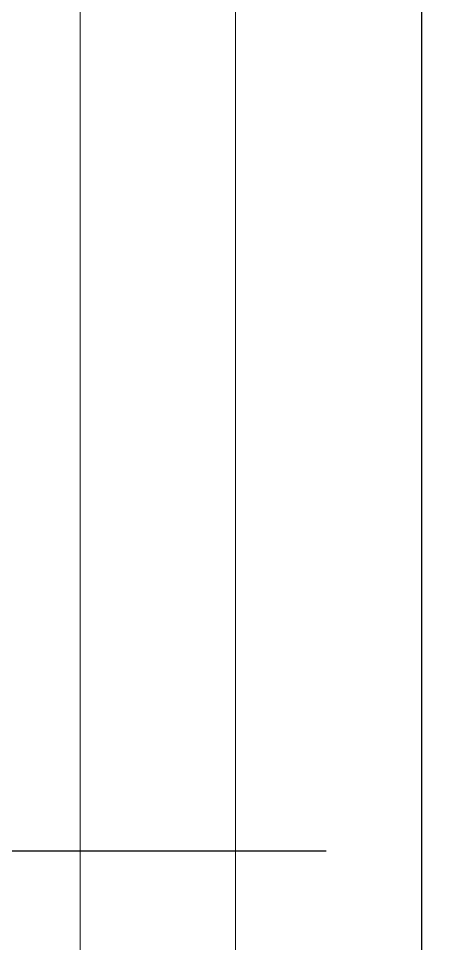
# Model space of a CAD drawing. Extents: x 152195838 to 160350639, y 364657247 to 370318102.
# Drawn here: x 157592247 to 157592593, y 365021457 to 365022201 of the extents above; entities that cross this region are included whole.
import ezdxf

# ---------------------------------------------------------------- set-up
doc = ezdxf.new("R2010")
doc.units = 0
doc.header["$MEASUREMENT"] = 0
doc.layers.get('0').update_dxf_attribs({"linetype": 'CONTINUOUS'})
for name, color, linetype in [('4A.TEC 벽체 3', 4, 'CONTINUOUS'), ('4A.TEC 벽체 4', 7, 'CONTINUOUS'), ('XR-PLAN$0$자동도어', 4, 'CONTINUOUS')]:
    doc.layers.add(name, color=color, linetype=linetype)

# ---------------------------------------------------------------- blocks, each defined once
blk = doc.blocks.new('sa9w7er')
at = {"layer": 'XR-PLAN$0$자동도어', "color": 1, "linetype": 'Continuous'}
blk.add_line((1987875.45, 837002.1), (1987875.45, 837910.83), dxfattribs=at)

msp = doc.modelspace()

# ---------------------------------------------------------------- linework, layer by layer
at = {"layer": '4A.TEC 벽체 3', "flags": 128}
msp.add_lwpolyline([(157592572.0046, 365016581.8958), (157592572.0046, 365026481.8958)], dxfattribs=at)
at = {"layer": '4A.TEC 벽체 4', "color": 251, "lineweight": 0, "ltscale": 15}
for points in [[(157592297.0046, 365003721.8958), (157592297.0046, 365049681.8958)], [(157592422.0046, 365003721.8958), (157592422.0046, 365049556.8958), (157630422.0046, 365049556.8958), (157630422.0046, 365003846.8958), (157592297.0046, 365003846.8958)]]:
    msp.add_lwpolyline(points, dxfattribs=at)

# ---------------------------------------------------------------- block references
at = {"linetype": 'Continuous', "ltscale": 5, "xscale": -1, "rotation": 270}
msp.add_blockref('sa9w7er', (156754584.1707, 363033656.1222), dxfattribs=at)

doc.saveas('drawing.dxf')
